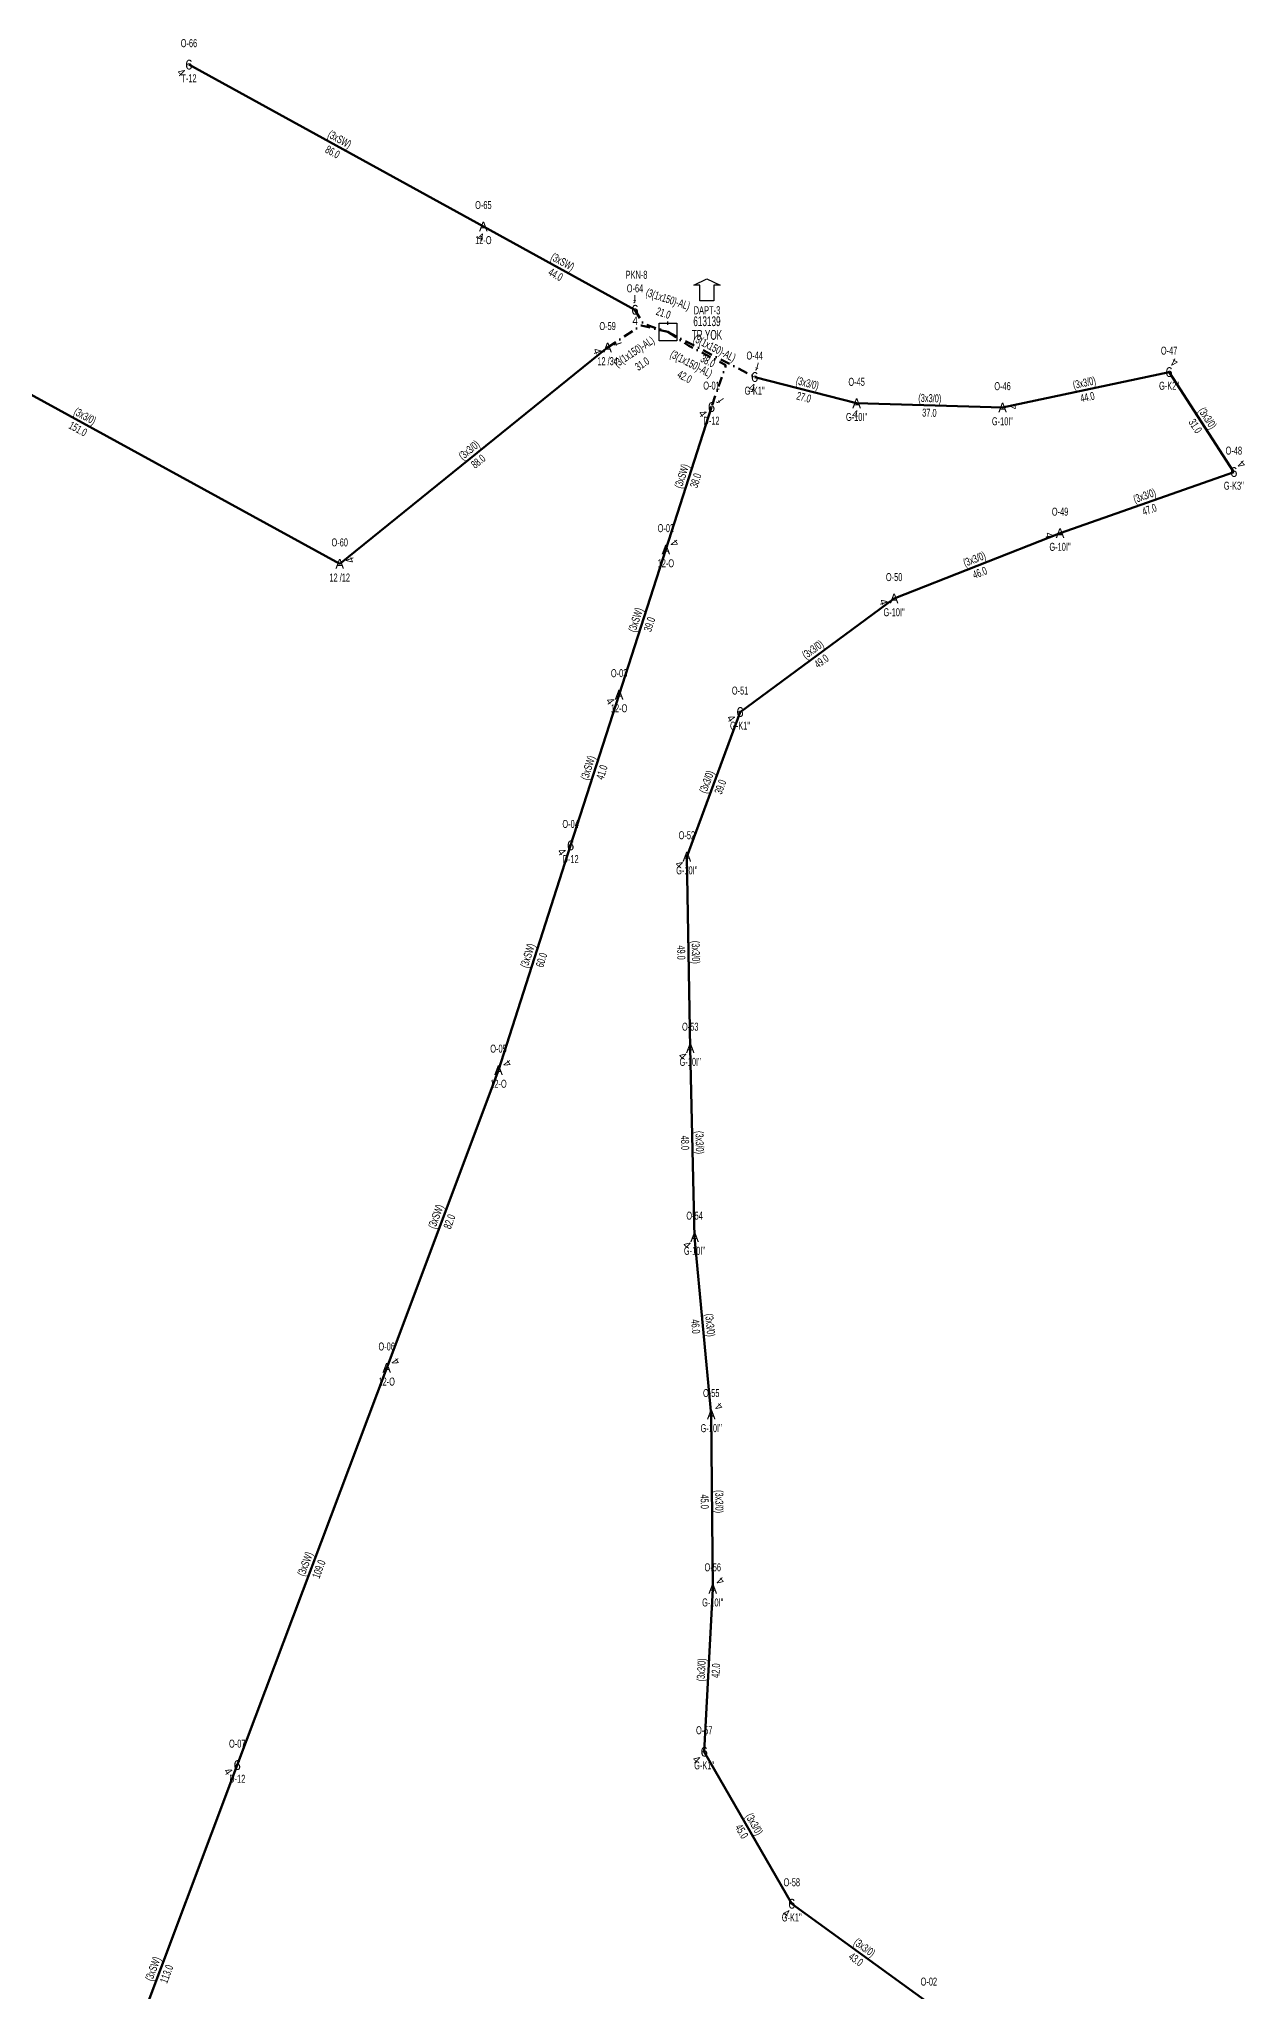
# Model space of a CAD drawing. Header units: millimetres. Extents: x 431745 to 436691, y 4033035 to 4040054.
# Drawn here: x 435636 to 435945, y 4039554 to 4040054 of the extents above; entities that cross this region are included whole.
import ezdxf
from ezdxf.enums import TextEntityAlignment as Align

# ---------------------------------------------------------------- set-up
doc = ezdxf.new("R2010")
doc.units = ezdxf.units.MM
doc.linetypes.add('DASHDOT', pattern=[5, 2.5, -1.25, 0, -1.25])
for name, color, linetype, lineweight in [('DIREK_ENH_MEVCUT', 6, 'Continuous', 25), ('DIREK_OG_MEVCUT', 16, 'Continuous', 25), ('HAT_ENH_HAVAI_MEVCUT', 6, 'Continuous', 70), ('HAT_OG_HAVAI_MEVCUT', 48, 'Continuous', 70), ('HAT_OG_YERALTI_MEVCUT', 48, 'DASHDOT', 70), ('TRAFO_MEVCUT', 5, 'Continuous', 30)]:
    doc.layers.add(name, color=color, linetype=linetype, lineweight=lineweight)
doc.styles.add('Direk', font='B_CAD')
doc.styles.get("Standard").update_dxf_attribs({"font": 'Arial'})

# ---------------------------------------------------------------- blocks, each defined once
blk = doc.blocks.new('MEV_BINA_KARE')
at = {"layer": 'TRAFO_MEVCUT', "linetype": 'Continuous'}
for p, q in [((-2.25, -2.25), (-2.25, 2.25)), ((-2.25, 2.25), (2.25, 2.25)), ((0, 1.8), (0, 2.7)), ((2.25, 2.25), (2.25, -2.25)), ((2.25, -2.25), (-2.25, -2.25))]:
    blk.add_line(p, q, dxfattribs=at)
blk = doc.blocks.new('MEV_DAPT')
at = {"layer": 'TRAFO_MEVCUT', "linetype": 'Continuous'}
for p, q in [((-3.4, 2), (0, 3.6)), ((-1.8, 2), (-3.4, 2)), ((-1.8, -2), (-1.8, 2)), ((0, 3.6), (3.4, 2)), ((3.4, 2), (1.8, 2)), ((1.8, 2), (1.8, -2)), ((1.8, -2), (-1.8, -2))]:
    blk.add_line(p, q, dxfattribs=at)

msp = doc.modelspace()

# ---------------------------------------------------------------- linework, layer by layer
at = {"layer": 'HAT_ENH_HAVAI_MEVCUT'}
for p, q in [((435674.44, 4040047.37), (435749.91, 4040005.91)), ((435788.78, 4039984.56), (435749.91, 4040005.91)), ((435580.71, 4039991.93), (435713.09, 4039919.47)), ((435781.76, 4039974.9), (435713.09, 4039919.47)), ((435796.7, 4039923.12), (435808.4, 4039959.65)), ((435784.71, 4039885.97), (435796.7, 4039923.12)), ((435772.28, 4039847.34), (435784.71, 4039885.97)), ((435753.79, 4039789.77), (435772.28, 4039847.34)), ((435725.13, 4039713.47), (435753.79, 4039789.77)), ((435686.82, 4039611.71), (435725.13, 4039713.47)), ((435647.07, 4039506.03), (435686.82, 4039611.71))]:
    msp.add_line(p, q, dxfattribs=at)
at = {"layer": 'HAT_OG_HAVAI_MEVCUT'}
for p, q in [((435845.6, 4039960.61), (435819.47, 4039967.34)), ((435883.01, 4039959.5), (435925.7, 4039968.6)), ((435925.7, 4039968.6), (435942.3, 4039942.99)), ((435845.6, 4039960.61), (435883.01, 4039959.5)), ((435942.3, 4039942.99), (435897.75, 4039927.34)), ((435897.75, 4039927.34), (435855.21, 4039910.58)), ((435855.21, 4039910.58), (435815.72, 4039881.51)), ((435815.72, 4039881.51), (435802.08, 4039844.45)), ((435802.08, 4039844.45), (435802.95, 4039795.39)), ((435802.95, 4039795.39), (435804.06, 4039746.98)), ((435804.06, 4039746.98), (435808.33, 4039701.54)), ((435808.33, 4039701.54), (435808.72, 4039656.89)), ((435808.72, 4039656.89), (435806.54, 4039615.15)), ((435806.54, 4039615.15), (435828.98, 4039576.19)), ((435828.98, 4039576.19), (435864.11, 4039550.75))]:
    msp.add_line(p, q, dxfattribs=at)
at = {"layer": 'HAT_OG_YERALTI_MEVCUT', "flags": 128}
for points in [[(435781.76, 4039974.9), (435790.343543, 4039980.566907), (435797.230845, 4039978.882088)], [(435788.78, 4039984.56), (435790.937707, 4039980.957526), (435797.230845, 4039978.882088)], [(435797.230845, 4039978.882088), (435819.47, 4039967.34)], [(435797.230845, 4039978.882088), (435802.575026, 4039975.367289), (435812.082899, 4039970.415271), (435808.4, 4039959.65)]]:
    msp.add_lwpolyline(points, dxfattribs=at)

# ---------------------------------------------------------------- block references
at = {"layer": 'TRAFO_MEVCUT'}
for name, p in [('MEV_DAPT', (435807.230845, 4039988.882088)), ('MEV_BINA_KARE', (435797.230845, 4039978.882088))]:
    msp.add_blockref(name, p, dxfattribs=at)

# ---------------------------------------------------------------- texts
at = {"layer": 'DIREK_ENH_MEVCUT', "linetype": 'ByBlock', "width": 0.53}
for s, p in [('O-66', (435674.44, 4040052.87)), ('T-12', (435674.44, 4040043.87)), ('O-65', (435749.91, 4040011.41)), ('12-O', (435749.91, 4040002.41)), ('PKN-8', (435789.176161, 4039993.539084)), ('O-64', (435788.78, 4039990.06)), ('O-59', (435781.76, 4039980.4)), ('12 /34', (435781.76, 4039971.4)), ('O-01', (435808.4, 4039965.15)), ('D-12', (435808.4, 4039956.15)), ('O-60', (435713.09, 4039924.97)), ('O-02', (435796.7, 4039928.62)), ('12-O', (435796.7, 4039919.62)), ('12 /12', (435713.09, 4039915.97)), ('O-03', (435784.71, 4039891.47)), ('12-O', (435784.71, 4039882.47)), ('O-04', (435772.28, 4039852.84)), ('D-12', (435772.28, 4039843.84)), ('O-05', (435753.79, 4039795.27)), ('12-O', (435753.79, 4039786.27)), ('O-06', (435725.13, 4039718.97)), ('12-O', (435725.13, 4039709.97)), ('O-07', (435686.82, 4039617.21)), ('D-12', (435686.82, 4039608.21))]:
    msp.add_text(s, height=2.05, dxfattribs=at).set_placement(p, align=Align.MIDDLE_CENTER)
at = {"layer": 'DIREK_ENH_MEVCUT', "color": 32, "style": 'Direk'}
for s, rotation, p in [('4', 315.000001, (435672.460101, 4040045.390101)), ('4', 345.608743, (435749.214082, 4040003.197861)), ('f', 541.070513, (435788.727688, 4039987.359511)), ('4', 361.070513, (435788.832312, 4039981.760489)), ('f', 469.455129, (435784.400127, 4039975.832592)), ('4', 289.455129, (435779.119873, 4039973.967408)), ('f', 486.120268, (435810.661788, 4039961.30055)), ('4', 306.120268, (435806.138212, 4039957.99945)), ('4', 486.120268, (435798.961788, 4039924.77055)), ('4', 469.455129, (435715.730127, 4039920.402592)), ('4', 306.081676, (435782.447101, 4039884.320974)), ('4', 306.097162, (435770.017547, 4039845.690362)), ('4', 486.097162, (435756.052453, 4039791.419638)), ('4', 484.706346, (435727.431827, 4039715.064238)), ('4', 304.69347, (435684.517815, 4039610.11628))]:
    msp.add_text(s, height=2, rotation=rotation, dxfattribs=at).set_placement(p, align=Align.MIDDLE_CENTER)
at = {"layer": 'DIREK_ENH_MEVCUT', "linetype": 'ByBlock', "style": 'Direk'}
for s, p in [('6', (435674.44, 4040047.37)), ('A', (435749.91, 4040005.91)), ('6', (435788.78, 4039984.56)), ('A', (435781.76, 4039974.9)), ('6', (435808.4, 4039959.65)), ('A', (435713.09, 4039919.47)), ('A', (435796.7, 4039923.12)), ('A', (435784.71, 4039885.97)), ('6', (435772.28, 4039847.34)), ('A', (435753.79, 4039789.77)), ('A', (435725.13, 4039713.47)), ('6', (435686.82, 4039611.71))]:
    msp.add_text(s, height=2.5, dxfattribs=at).set_placement(p, align=Align.MIDDLE_CENTER)
at = {"layer": 'DIREK_OG_MEVCUT', "linetype": 'ByBlock', "width": 0.53}
for s, p in [('O-44', (435819.47, 4039972.84)), ('O-47', (435925.7, 4039974.1)), ('O-45', (435845.6, 4039966.11)), ('O-46', (435883.01, 4039965)), ("G-K2''", (435925.7, 4039965.1)), ("G-K1''", (435819.47, 4039963.84)), ("G-10I''", (435845.6, 4039957.11)), ("G-10I''", (435883.01, 4039956)), ('O-48', (435942.3, 4039948.49)), ("G-K3''", (435942.3, 4039939.49)), ('O-49', (435897.75, 4039932.84)), ("G-10I''", (435897.75, 4039923.84)), ('O-50', (435855.21, 4039916.08)), ("G-10I''", (435855.21, 4039907.08)), ('O-51', (435815.72, 4039887.01)), ("G-K1''", (435815.72, 4039878.01)), ('O-52', (435802.08, 4039849.95)), ("G-10I''", (435802.08, 4039840.95)), ('O-53', (435802.95, 4039800.89)), ("G-10I''", (435802.95, 4039791.89)), ('O-54', (435804.06, 4039752.48)), ("G-10I''", (435804.06, 4039743.48)), ('O-55', (435808.33, 4039707.04)), ("G-10I''", (435808.33, 4039698.04)), ('O-56', (435808.72, 4039662.39)), ("G-10I''", (435808.72, 4039653.39)), ('O-57', (435806.54, 4039620.65)), ("G-K1''", (435806.54, 4039611.65)), ('O-58', (435828.98, 4039581.69)), ("G-K1''", (435828.98, 4039572.69)), ('O-02', (435864.11, 4039556.25))]:
    msp.add_text(s, height=2.05, dxfattribs=at).set_placement(p, align=Align.MIDDLE_CENTER)
at = {"layer": 'DIREK_OG_MEVCUT', "color": 32, "style": 'Direk'}
for s, rotation, p in [('f', 526.285379, (435820.133841, 4039970.060168)), ('4', 511.475338, (435927.037104, 4039971.060113)), ('4', 346.285379, (435818.806159, 4039964.619832)), ('4', 456.016667, (435885.794576, 4039959.79349)), ('4', 352.778451, (435845.248022, 4039957.832211)), ('4', 495.000001, (435944.279899, 4039944.969899)), ('4', 280.751778, (435894.999155, 4039926.817647)), ('4', 288.179057, (435852.549759, 4039909.706435)), ('4', 304.896887, (435813.423488, 4039879.908116)), ('4', 315.000001, (435800.100101, 4039842.470101)), ('4', 315.507972, (435800.987732, 4039793.392626)), ('4', 315.656758, (435802.102925, 4039744.977537)), ('4', 495.250223, (435810.301233, 4039703.528527)), ('4', 495.000001, (435810.699899, 4039658.869899)), ('4', 315.000001, (435804.560101, 4039613.170101)), ('4', 329.970442, (435827.578749, 4039573.765851))]:
    msp.add_text(s, height=2, rotation=rotation, dxfattribs=at).set_placement(p, align=Align.MIDDLE_CENTER)
at = {"layer": 'DIREK_OG_MEVCUT', "linetype": 'ByBlock', "style": 'Direk'}
for s, p in [('6', (435819.47, 4039967.34)), ('6', (435925.7, 4039968.6)), ('A', (435845.6, 4039960.61)), ('A', (435883.01, 4039959.5)), ('6', (435942.3, 4039942.99)), ('A', (435897.75, 4039927.34)), ('A', (435855.21, 4039910.58)), ('6', (435815.72, 4039881.51)), ('A', (435802.08, 4039844.45)), ('A', (435802.95, 4039795.39)), ('A', (435804.06, 4039746.98)), ('A', (435808.33, 4039701.54)), ('A', (435808.72, 4039656.89)), ('6', (435806.54, 4039615.15)), ('6', (435828.98, 4039576.19))]:
    msp.add_text(s, height=2.5, dxfattribs=at).set_placement(p, align=Align.MIDDLE_CENTER)
at = {"layer": 'HAT_ENH_HAVAI_MEVCUT', "lineweight": 30, "width": 0.53}
for s, rotation, p in [('86.0', 331.217483, (435711.765737, 4040025.895014, 217874.955)), ('44.0', 331.22147, (435768.935789, 4039994.489986, 217894.39)), ('151.0', 331.305306, (435646.491879, 4039954.954388, 217856.545)), ('88.0', 398.910255, (435747.958887, 4039946.523589)), ('38.0', 72.240533, (435803.359494, 4039941.125732, 217904.2)), ('39.0', 72.112742, (435791.513913, 4039904.283927, 217898.35)), ('41.0', 72.163349, (435779.304144, 4039866.394641, 217892.355)), ('60.0', 72.194321, (435763.844284, 4039818.295079, 217886.14)), ('82.0', 69.41269, (435740.255717, 4039751.321111, 217876.895)), ('109.0', 69.369946, (435706.770494, 4039662.290517, 217862.565)), ('113.0', 69.386938, (435667.740582, 4039558.570753, 217843.41))]:
    msp.add_text(s, height=2.05, rotation=rotation, dxfattribs=at).set_placement(p, align=Align.TOP_CENTER)
for s, rotation, p in [('(3xSW)', 331.217483, (435712.584263, 4040027.384986, 217874.955)), ('(3xSW)', 331.22147, (435769.754211, 4039995.980014, 217894.39)), ('(3x3/0)', 331.305306, (435647.308121, 4039956.445612, 217856.545)), ('(3x3/0)', 398.910255, (435746.891113, 4039947.846411)), ('(3xSW)', 72.240533, (435801.740506, 4039941.644268, 217904.2)), ('(3xSW)', 72.112742, (435789.896087, 4039904.806073, 217898.35)), ('(3xSW)', 72.163349, (435777.685856, 4039866.915359, 217892.355)), ('(3xSW)', 72.194321, (435762.225716, 4039818.814921, 217886.14)), ('(3xSW)', 69.41269, (435738.664283, 4039751.918889, 217876.895)), ('(3xSW)', 69.369946, (435705.179506, 4039662.889483, 217862.565)), ('(3xSW)', 69.386938, (435666.149418, 4039559.169247, 217843.41))]:
    msp.add_text(s, height=2.05, rotation=rotation, dxfattribs=at).set_placement(p, align=Align.CENTER)
at = {"layer": 'HAT_OG_HAVAI_MEVCUT', "lineweight": 30, "width": 0.53}
for rotation, p in [(345.556899, (435832.747006, 4039964.798136)), (12.033332, (435904.177791, 4039964.881323)), (358.300463, (435864.330209, 4039960.904626)), (302.950674, (435934.713268, 4039956.257329)), (379.3559, (435919.74328, 4039935.966956)), (381.503554, (435876.168425, 4039919.750836)), (396.358112, (435834.961094, 4039896.729528)), (429.793771, (435808.102313, 4039863.27359)), (271.015942, (435803.364866, 4039819.935071)), (271.313513, (435804.354777, 4039771.204485)), (275.368324, (435807.041272, 4039724.339524)), (270.500443, (435809.374968, 4039679.222424)), (447.010268, (435806.781157, 4039636.064333)), (299.940882, (435818.49656, 4039596.09424)), (324.08917, (435847.043547, 4039564.158441))]:
    msp.add_text('(3x3/0)', height=2.05, rotation=rotation, dxfattribs=at).set_placement(p, align=Align.CENTER)
for s, rotation, p in [('27.0', 345.556899, (435832.322994, 4039963.151864)), ('44.0', 12.033332, (435904.532209, 4039963.218677)), ('37.0', 358.300463, (435864.279791, 4039959.205374)), ('31.0', 302.950674, (435933.286732, 4039955.332671)), ('47.0', 379.3559, (435920.30672, 4039934.363044)), ('46.0', 381.503554, (435876.791575, 4039918.169164)), ('49.0', 396.358112, (435835.968906, 4039895.360472)), ('39.0', 429.793771, (435809.697687, 4039862.68641)), ('49.0', 271.015942, (435801.665134, 4039819.904929)), ('48.0', 271.313513, (435802.655223, 4039771.165515)), ('46.0', 275.368324, (435805.348728, 4039724.180476)), ('45.0', 270.500443, (435807.675032, 4039679.207576)), ('42.0', 447.010268, (435808.478843, 4039635.975667)), ('45.0', 299.940882, (435817.02344, 4039595.24576)), ('43.0', 324.08917, (435846.046453, 4039562.781559))]:
    msp.add_text(s, height=2.05, rotation=rotation, dxfattribs=at).set_placement(p, align=Align.TOP_CENTER)
at = {"layer": 'HAT_OG_YERALTI_MEVCUT', "lineweight": 30, "width": 0.53}
for rotation, p in [(341.747768, (435796.925546, 4039986.32282)), (33.433035, (435789.099386, 4039972.995585)), (332.570755, (435808.741978, 4039973.865487)), (332.487997, (435802.769589, 4039969.832104))]:
    msp.add_text('(3(1x150)-AL)', height=2.05, rotation=rotation, dxfattribs=at).set_placement(p, align=Align.CENTER)
for s, rotation, p in [('21.0', 341.747768, (435796.393104, 4039984.708353)), ('31.0', 33.433035, (435790.036021, 4039971.576884)), ('38.0', 332.570755, (435807.958868, 4039972.356601)), ('42.0', 332.487997, (435801.984301, 4039968.32435))]:
    msp.add_text(s, height=2.05, rotation=rotation, dxfattribs=at).set_placement(p, align=Align.TOP_CENTER)
at = {"layer": 'TRAFO_MEVCUT', "width": 0.6}
for s, height, p in [('DAPT-3', 2.1, (435807.230845, 4039983.382088)), ('613139', 2.5, (435807.230845, 4039980.382088)), ('TR YOK', 2.5, (435807.230845, 4039976.882088))]:
    msp.add_text(s, height=height, dxfattribs=at).set_placement(p, align=Align.CENTER)

doc.saveas('drawing.dxf')
